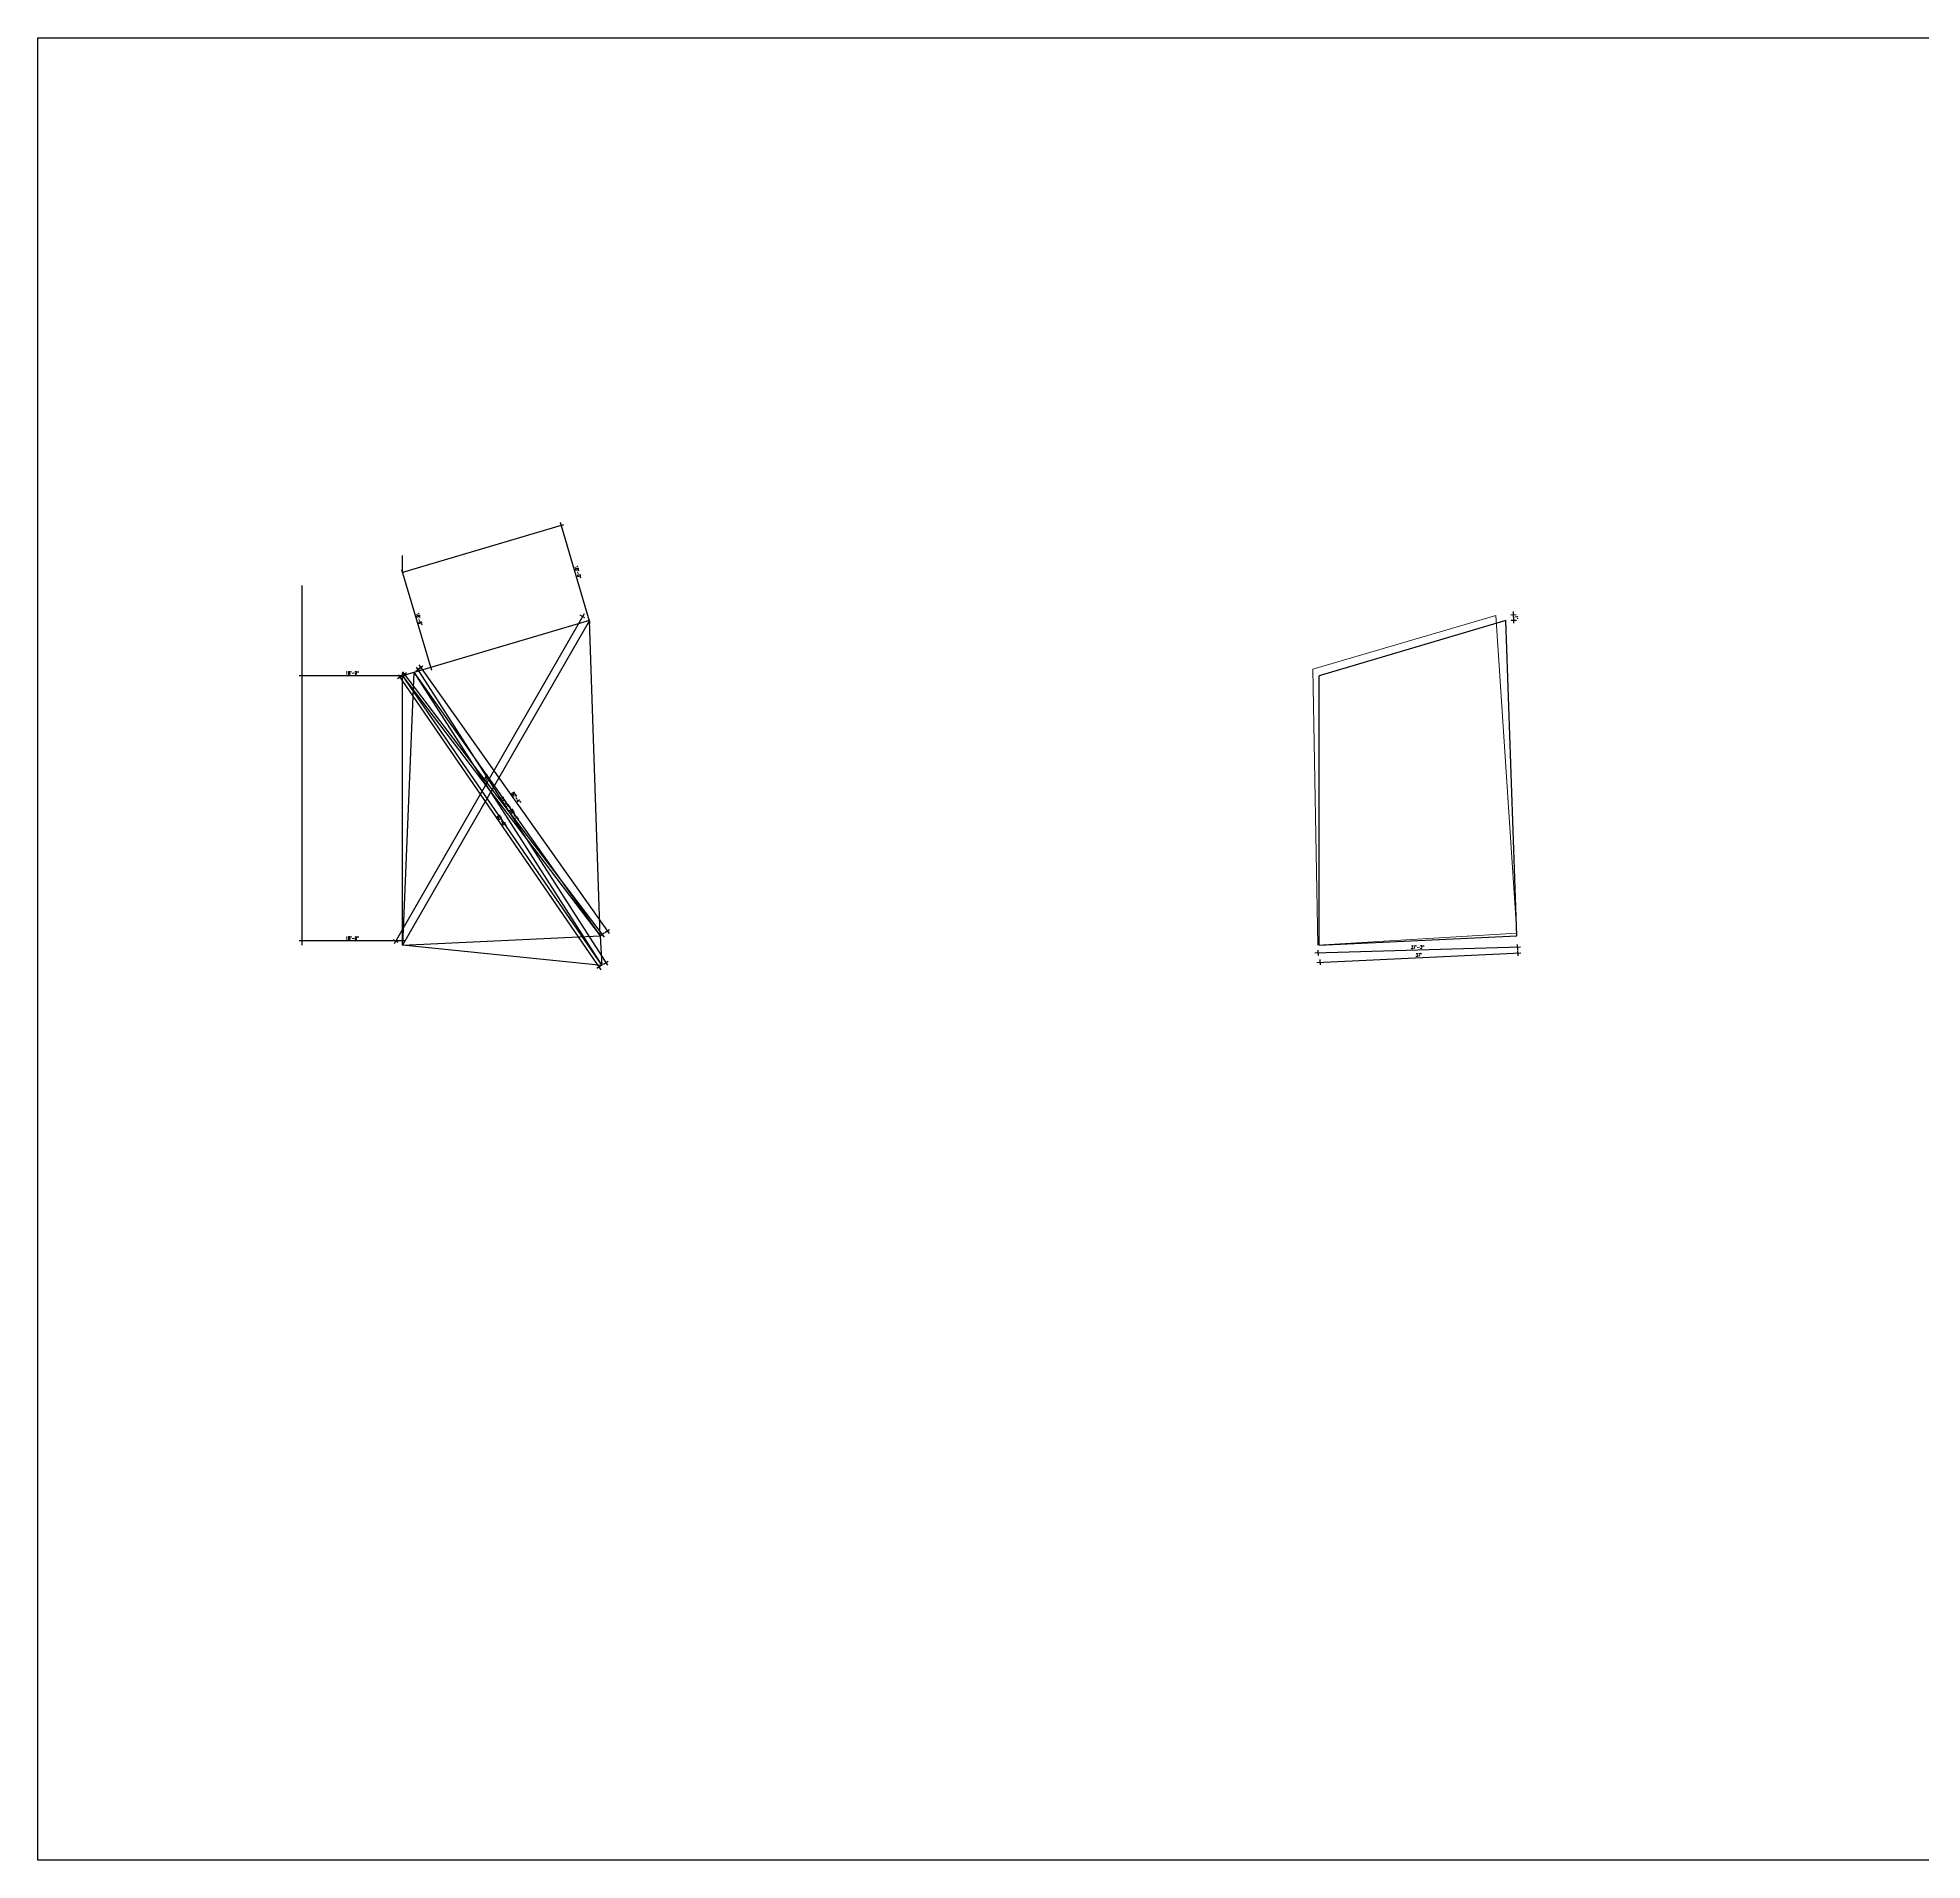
# Model space of a CAD drawing. Header units: inches. Extents: x -9985691 to 3643, y -3270716 to 4788.
# Drawn here: x -4993709 to -4989483, y -3263648 to -3259561 of the extents above; entities that cross this region are included whole.
import ezdxf

# ---------------------------------------------------------------- set-up
doc = ezdxf.new("R2010")
doc.units = ezdxf.units.IN
doc.header["$LTSCALE"] = 2
doc.header["$MEASUREMENT"] = 0
doc.header["$PDMODE"] = 34
doc.layers.get('0').update_dxf_attribs({"linetype": 'CONTINUOUS'})
doc.layers.get('DEFPOINTS').update_dxf_attribs({"color": 141, "linetype": 'CONTINUOUS'})
doc.layers.add('window', color=4, linetype='CONTINUOUS', lineweight=13)
doc.styles.add('ROMANS', font='Romans.shx', dxfattribs={"width": 0.8})
doc.dimstyles.new('8 SCALE', dxfattribs={"dimscale": 0, "dimtxt": 7, "dimasz": 6, "dimexe": 6, "dimexo": 2, "dimgap": 2, "dimtad": 1, "dimdec": 0, "dimzin": 0, "dimdsep": 46, "dimlunit": 4, "dimtxsty": 'ROMANS', "dimblk": 'DOTSMALL', "dimcen": 0, "dimdle": 7, "dimclrd": 8, "dimclre": 8, "dimclrt": 3, "dimadec": 0, "dimazin": 0, "dimtfac": 1, "dimtdec": 0, "dimtofl": 0, "dimtmove": 2, "dimatfit": 3, "dimfxl": 6, "dimfxlon": 1, "dimtolj": 1, "dimtzin": 0, "dimarcsym": 0})

# ---------------------------------------------------------------- blocks, each defined once
blk = doc.blocks.new('_DOTSMALL')
at = {"color": 0, "linetype": 'ByBlock', "const_width": 0.5}
blk.add_lwpolyline([(-0.0625, 0, 1), (0.0625, 0, 1)], format="xyb", close=True, dxfattribs=at)
blk = doc.blocks.new('*D444')
at = {"color": 8, "lineweight": -2, "ltscale": 0.5, "transparency": 16777216}
for p, q in [((-4992855.4, -3260976.5), (-4992845.6, -3260969.6)), ((-4992854.6, -3260967.3), (-4992428.2, -3261569.8)), ((-4992437.2, -3261567.5), (-4992427.4, -3261560.6))]:
    blk.add_line(p, q, dxfattribs=at)
at = {"layer": 'DEFPOINTS', "color": 0, "ltscale": 0.5, "transparency": 16777216}
for p in [(-4992866.1, -3260984), (-4992447.8, -3261575), (-4992432.3, -3261564.1)]:
    blk.add_point(p, dxfattribs=at)
at = {"color": 8, "lineweight": -2, "ltscale": 0.5, "transparency": 16777216, "xscale": 6, "yscale": 6, "zscale": 6}
for p, rotation in [((-4992850.5, -3260973), 125.2861625168932), ((-4992432.3, -3261564.1), 305.2861625168932)]:
    blk.add_blockref('_DOTSMALL', p, dxfattribs=dict(at, rotation=rotation))
at = {"color": 3, "ltscale": 0.5, "transparency": 16777216, "insert": (-4992636.4, -3261265), "char_height": 7, "attachment_point": 5, "rotation": 305.2862, "style": 'ROMANS'}
blk.add_mtext('\\A1;60\'-4"', dxfattribs=at)
blk = doc.blocks.new('*D445')
at = {"color": 8, "lineweight": -2, "ltscale": 0.5, "transparency": 16777216}
for p, q in [((-4992861.7, -3260981.2), (-4992851.6, -3260974.8)), ((-4992860.5, -3260972.1), (-4992431.5, -3261640.9)), ((-4992440.3, -3261638.2), (-4992430.2, -3261631.7))]:
    blk.add_line(p, q, dxfattribs=at)
at = {"layer": 'DEFPOINTS', "color": 0, "ltscale": 0.5, "transparency": 16777216}
for p in [(-4992866.1, -3260984), (-4992444.6, -3261641), (-4992435.3, -3261635)]:
    blk.add_point(p, dxfattribs=at)
at = {"color": 8, "lineweight": -2, "ltscale": 0.5, "transparency": 16777216, "xscale": 6, "yscale": 6, "zscale": 6}
for p, rotation in [((-4992856.7, -3260978), 122.6791792936752), ((-4992435.3, -3261635), 302.6791792936752)]:
    blk.add_blockref('_DOTSMALL', p, dxfattribs=dict(at, rotation=rotation))
at = {"color": 3, "ltscale": 0.5, "transparency": 16777216, "insert": (-4992640.8, -3261303.2), "char_height": 7, "attachment_point": 5, "rotation": 302.6792, "style": 'ROMANS'}
blk.add_mtext('\\A1;65\'-1"', dxfattribs=at)
blk = doc.blocks.new('*D446')
at = {"color": 8, "lineweight": -2, "ltscale": 0.5, "transparency": 16777216}
for p, q in [((-4992893, -3260992.6), (-4992902.1, -3260998.9)), ((-4992901.2, -3260989.8), (-4992446.5, -3261650.8)), ((-4992446.3, -3261642.1), (-4992455.5, -3261648.4))]:
    blk.add_line(p, q, dxfattribs=at)
at = {"layer": 'DEFPOINTS', "color": 0, "ltscale": 0.5, "transparency": 16777216}
for p in [(-4992891.3, -3260991.5), (-4992444.6, -3261641), (-4992450.5, -3261645)]:
    blk.add_point(p, dxfattribs=at)
at = {"color": 8, "lineweight": -2, "ltscale": 0.5, "transparency": 16777216, "xscale": 6, "yscale": 6, "zscale": 6}
for p, rotation in [((-4992897.2, -3260995.5), 124.5188354522615), ((-4992450.5, -3261645), 304.5188354522615)]:
    blk.add_blockref('_DOTSMALL', p, dxfattribs=dict(at, rotation=rotation))
at = {"color": 3, "ltscale": 0.5, "transparency": 16777216, "insert": (-4992668.8, -3261316.8), "char_height": 7, "attachment_point": 5, "rotation": 304.5188, "style": 'ROMANS'}
blk.add_mtext('\\A1;65\'-8"', dxfattribs=at)
blk = doc.blocks.new('*D447')
at = {"color": 8, "lineweight": -2, "ltscale": 0.5, "transparency": 16777216}
for p, q in [((-4992891.4, -3260982.8), (-4992439.4, -3261577.5)), ((-4992889.7, -3260990.3), (-4992882.4, -3260984.7)), ((-4992446.2, -3261573.8), (-4992438.9, -3261568.3))]:
    blk.add_line(p, q, dxfattribs=at)
at = {"layer": 'DEFPOINTS', "color": 0, "ltscale": 0.5, "transparency": 16777216}
for p in [(-4992891.3, -3260991.5), (-4992447.8, -3261575), (-4992443.6, -3261571.9)]:
    blk.add_point(p, dxfattribs=at)
at = {"color": 8, "lineweight": -2, "ltscale": 0.5, "transparency": 16777216, "xscale": 6, "yscale": 6, "zscale": 6}
for p, rotation in [((-4992887.2, -3260988.3), 127.2364378178226), ((-4992443.6, -3261571.9), 307.2364378178227)]:
    blk.add_blockref('_DOTSMALL', p, dxfattribs=dict(at, rotation=rotation))
at = {"color": 3, "ltscale": 0.5, "transparency": 16777216, "insert": (-4992660.5, -3261276.4), "char_height": 7, "attachment_point": 5, "rotation": 307.2364, "style": 'ROMANS'}
blk.add_mtext('\\A1;61\'-1"', dxfattribs=at)
blk = doc.blocks.new('*D484')
at = {"color": 8, "lineweight": -2, "ltscale": 0.5, "transparency": 16777216}
for p, q in [((-4992483.9, -3260852.7), (-4992909.9, -3261592.9)), ((-4992482.2, -3260861.8), (-4992492.6, -3260855.8)), ((-4992901.2, -3261589.8), (-4992911.6, -3261583.8))]:
    blk.add_line(p, q, dxfattribs=at)
at = {"layer": 'DEFPOINTS', "color": 0, "ltscale": 0.5, "transparency": 16777216}
for p in [(-4992472.3, -3260867.5), (-4992906.4, -3261586.8), (-4992891.3, -3261595.5)]:
    blk.add_point(p, dxfattribs=at)
at = {"color": 8, "lineweight": -2, "ltscale": 0.5, "transparency": 16777216, "xscale": 6, "yscale": 6, "zscale": 6}
for p, rotation in [((-4992487.4, -3260858.8), 60.07616839993868), ((-4992906.4, -3261586.8), 240.0761683999387)]:
    blk.add_blockref('_DOTSMALL', p, dxfattribs=dict(at, rotation=rotation))
at = {"color": 3, "ltscale": 0.5, "transparency": 16777216, "insert": (-4992702.3, -3261219.7), "char_height": 7, "attachment_point": 5, "rotation": 60.0762, "style": 'ROMANS'}
blk.add_mtext("\\A1;70'", dxfattribs=at)
blk = doc.blocks.new('*D497')
at = {"color": 8, "lineweight": -2, "ltscale": 0.5, "transparency": 16777216}
for p, q in [((-4990845.5, -3261612.8), (-4990384.7, -3261599.8)), ((-4990391.9, -3261594), (-4990391.5, -3261606)), ((-4990838.7, -3261606.7), (-4990838.4, -3261618.6))]:
    blk.add_line(p, q, dxfattribs=at)
at = {"layer": 'DEFPOINTS', "color": 0, "ltscale": 0.5, "transparency": 16777216}
for p in [(-4990839.1, -3261593.7), (-4990392.3, -3261581), (-4990391.7, -3261600)]:
    blk.add_point(p, dxfattribs=at)
at = {"color": 8, "lineweight": -2, "ltscale": 0.5, "transparency": 16777216, "xscale": 6, "yscale": 6, "zscale": 6}
for p, rotation in [((-4990391.7, -3261600), 1.623317097574125), ((-4990838.5, -3261612.7), 181.6233170975741)]:
    blk.add_blockref('_DOTSMALL', p, dxfattribs=dict(at, rotation=rotation))
at = {"color": 3, "ltscale": 0.5, "transparency": 16777216, "insert": (-4990615.3, -3261600.2), "char_height": 7, "attachment_point": 5, "rotation": 1.6233, "style": 'ROMANS'}
blk.add_mtext('\\A1;37\'-3"', dxfattribs=at)
blk = doc.blocks.new('*D498')
at = {"color": 8, "lineweight": -2, "ltscale": 0.5, "transparency": 16777216}
for p, q in [((-4990841.2, -3261634.3), (-4990383.7, -3261613.3)), ((-4990834.5, -3261628), (-4990833.9, -3261640)), ((-4990391, -3261607.6), (-4990390.4, -3261619.6))]:
    blk.add_line(p, q, dxfattribs=at)
at = {"layer": 'DEFPOINTS', "color": 0, "ltscale": 0.5, "transparency": 16777216}
for p in [(-4990836, -3261595.5), (-4990392.5, -3261575), (-4990390.7, -3261613.6)]:
    blk.add_point(p, dxfattribs=at)
at = {"color": 8, "lineweight": -2, "ltscale": 0.5, "transparency": 16777216, "xscale": 6, "yscale": 6, "zscale": 6}
for p, rotation in [((-4990834.2, -3261634), 182.6389846796584), ((-4990390.7, -3261613.6), 2.638984679658408)]:
    blk.add_blockref('_DOTSMALL', p, dxfattribs=dict(at, rotation=rotation))
at = {"color": 3, "ltscale": 0.5, "transparency": 16777216, "insert": (-4990612.7, -3261617.6), "char_height": 7, "attachment_point": 5, "rotation": 2.639, "style": 'ROMANS'}
blk.add_mtext("\\A1;37'", dxfattribs=at)
blk = doc.blocks.new('*D499')
at = {"color": 8, "lineweight": -2, "ltscale": 0.5, "transparency": 16777216}
for p, q in [((-4990405.9, -3260855.1), (-4990393.9, -3260854.7)), ((-4990405.5, -3260867.1), (-4990393.5, -3260866.7)), ((-4990399.3, -3260873.9), (-4990400.2, -3260847.9))]:
    blk.add_line(p, q, dxfattribs=at)
at = {"layer": 'DEFPOINTS', "color": 0, "ltscale": 0.5, "transparency": 16777216}
for p in [(-4990417.4, -3260855.5), (-4990417, -3260867.5), (-4990399.9, -3260854.9)]:
    blk.add_point(p, dxfattribs=at)
at = {"color": 8, "lineweight": -2, "ltscale": 0.5, "transparency": 16777216, "xscale": 6, "yscale": 6, "zscale": 6}
for p, rotation in [((-4990399.9, -3260854.9), 91.98281161109333), ((-4990399.5, -3260866.9), 271.9828116110933)]:
    blk.add_blockref('_DOTSMALL', p, dxfattribs=dict(at, rotation=rotation))
at = {"color": 3, "ltscale": 0.5, "transparency": 16777216, "insert": (-4990393.6, -3260860.7), "char_height": 7, "attachment_point": 5, "rotation": 271.9828, "style": 'ROMANS'}
blk.add_mtext("\\A1;1'", dxfattribs=at)
blk = doc.blocks.new('*D566')
at = {"color": 8, "lineweight": -2, "ltscale": 0.5, "transparency": 16777216}
for p, q in [((-4992884.3, -3261586.3), (-4993123.3, -3261586.3)), ((-4993116.3, -3261592.3), (-4993116.3, -3261580.3)), ((-4992891.3, -3261592.3), (-4992891.3, -3261580.3))]:
    blk.add_line(p, q, dxfattribs=at)
at = {"layer": 'DEFPOINTS', "color": 0, "ltscale": 0.5, "transparency": 16777216}
for p in [(-4993116.3, -3261586.3), (-4993116.3, -3261595.5), (-4992891.3, -3261595.5)]:
    blk.add_point(p, dxfattribs=at)
at = {"color": 8, "lineweight": -2, "ltscale": 0.5, "transparency": 16777216, "xscale": 6, "yscale": 6, "zscale": 6, "rotation": 180}
blk.add_blockref('_DOTSMALL', (-4993116.3, -3261586.3), dxfattribs=at)
at = {"color": 8, "lineweight": -2, "ltscale": 0.5, "transparency": 16777216, "xscale": 6, "yscale": 6, "zscale": 6}
blk.add_blockref('_DOTSMALL', (-4992891.3, -3261586.3), dxfattribs=at)
at = {"color": 3, "ltscale": 0.5, "transparency": 16777216, "insert": (-4993003.8, -3261580.1), "char_height": 7, "attachment_point": 5, "style": 'ROMANS'}
blk.add_mtext('\\A1;18\'-9"', dxfattribs=at)
blk = doc.blocks.new('*D567')
at = {"color": 8, "lineweight": -2, "ltscale": 0.5, "transparency": 16777216}
for p, q in [((-4992884.3, -3260991.5), (-4993123.3, -3260991.5)), ((-4993116.3, -3260991.5), (-4993116.3, -3260985.5)), ((-4992891.3, -3260991.5), (-4992891.3, -3260985.5))]:
    blk.add_line(p, q, dxfattribs=at)
at = {"layer": 'DEFPOINTS', "color": 0, "ltscale": 0.5, "transparency": 16777216}
for p in [(-4993116.3, -3260991.5), (-4993116.3, -3260991.5), (-4992891.3, -3260991.5)]:
    blk.add_point(p, dxfattribs=at)
at = {"color": 8, "lineweight": -2, "ltscale": 0.5, "transparency": 16777216, "xscale": 6, "yscale": 6, "zscale": 6, "rotation": 180}
blk.add_blockref('_DOTSMALL', (-4993116.3, -3260991.5), dxfattribs=at)
at = {"color": 8, "lineweight": -2, "ltscale": 0.5, "transparency": 16777216, "xscale": 6, "yscale": 6, "zscale": 6}
blk.add_blockref('_DOTSMALL', (-4992891.3, -3260991.5), dxfattribs=at)
at = {"color": 3, "ltscale": 0.5, "transparency": 16777216, "insert": (-4993003.8, -3260985.3), "char_height": 7, "attachment_point": 5, "style": 'ROMANS'}
blk.add_mtext('\\A1;18\'-9"', dxfattribs=at)
blk = doc.blocks.new('*D568')
at = {"color": 8, "lineweight": -2, "ltscale": 0.5, "transparency": 16777216}
for p, q in [((-4992893.3, -3260753.3), (-4992826.3, -3260979.5)), ((-4992891.3, -3260760), (-4992885.6, -3260758.3)), ((-4992828.3, -3260972.8), (-4992822.6, -3260971.1))]:
    blk.add_line(p, q, dxfattribs=at)
at = {"layer": 'DEFPOINTS', "color": 0, "ltscale": 0.5, "transparency": 16777216}
for p in [(-4992891.3, -3260760), (-4992828.3, -3260972.8), (-4992828.3, -3260972.8)]:
    blk.add_point(p, dxfattribs=at)
at = {"color": 8, "lineweight": -2, "ltscale": 0.5, "transparency": 16777216, "xscale": 6, "yscale": 6, "zscale": 6}
for p, rotation in [((-4992891.3, -3260760), 106.4869188263825), ((-4992828.3, -3260972.8), 286.4869188263826)]:
    blk.add_blockref('_DOTSMALL', p, dxfattribs=dict(at, rotation=rotation))
at = {"color": 3, "ltscale": 0.5, "transparency": 16777216, "insert": (-4992853.9, -3260864.7), "char_height": 7, "attachment_point": 5, "rotation": 286.4869, "style": 'ROMANS'}
blk.add_mtext('\\A1;18\'-6"', dxfattribs=at)
blk = doc.blocks.new('*D569')
at = {"color": 8, "lineweight": -2, "ltscale": 0.5, "transparency": 16777216}
for p, q in [((-4992470.3, -3260874.2), (-4992537.3, -3260647.9)), ((-4992535.3, -3260654.6), (-4992529.5, -3260652.9)), ((-4992472.3, -3260867.5), (-4992478, -3260869.2))]:
    blk.add_line(p, q, dxfattribs=at)
at = {"layer": 'DEFPOINTS', "color": 0, "ltscale": 0.5, "transparency": 16777216}
for p in [(-4992535.3, -3260654.6), (-4992535.3, -3260654.6), (-4992472.3, -3260867.5)]:
    blk.add_point(p, dxfattribs=at)
at = {"color": 8, "lineweight": -2, "ltscale": 0.5, "transparency": 16777216, "xscale": 6, "yscale": 6, "zscale": 6}
for p, rotation in [((-4992535.3, -3260654.6), 106.4869188263144), ((-4992472.3, -3260867.5), 286.4869188263144)]:
    blk.add_blockref('_DOTSMALL', p, dxfattribs=dict(at, rotation=rotation))
at = {"color": 3, "ltscale": 0.5, "transparency": 16777216, "insert": (-4992497.9, -3260759.3), "char_height": 7, "attachment_point": 5, "rotation": 286.4869, "style": 'ROMANS'}
blk.add_mtext('\\A1;18\'-6"', dxfattribs=at)

msp = doc.modelspace()

# ---------------------------------------------------------------- linework, layer by layer
at = {"ltscale": 0.5}
for p, q in [((-4992535.3, -3260654.6), (-4992891.3, -3260760)), ((-4992891.3, -3260760), (-4992891.3, -3260722.4)), ((-4993116.3, -3261595.5), (-4993116.3, -3260789)), ((-4992472.3, -3260867.5), (-4992891.3, -3260991.5)), ((-4992472.3, -3260867.5), (-4992891.3, -3261595.5)), ((-4992447.8, -3261575), (-4992472.3, -3260867.5)), ((-4990417, -3260867.5), (-4990836, -3260991.5)), ((-4990392.5, -3261575), (-4990417, -3260867.5)), ((-4992866.1, -3260984), (-4992891.3, -3261595.5)), ((-4992891.3, -3261595.5), (-4992891.3, -3260991.5)), ((-4992891.3, -3260991.5), (-4992447.8, -3261575)), ((-4992891.3, -3260991.5), (-4992444.6, -3261641)), ((-4992866.1, -3260984), (-4992447.8, -3261575)), ((-4992866.1, -3260984), (-4992444.6, -3261641)), ((-4990836, -3261595.5), (-4990836, -3260991.5)), ((-4992891.3, -3261595.5), (-4992447.8, -3261575)), ((-4992444.6, -3261641), (-4992891.3, -3261595.5)), ((-4992447.8, -3261575), (-4992444.6, -3261641)), ((-4990836, -3261595.5), (-4990392.5, -3261575))]:
    msp.add_line(p, q, dxfattribs=at)
msp.add_lwpolyline([(-4993709.2, -3259561), (-4984848.3, -3259561), (-4984848.3, -3263647.7), (-4993709.2, -3263647.7)], close=True, dxfattribs=at)
at = {"layer": 'window'}
msp.add_lwpolyline([(-4990439.6, -3260856.6), (-4990850.4, -3260976.8), (-4990838.9, -3261595.7), (-4990392.7, -3261569)], close=True, dxfattribs=at)

# ---------------------------------------------------------------- dimensions: what is measured, and where the dimension line sits
at = {"ltscale": 0.5}
for p1, p2, distance, picture, middle in [((-4992472.3, -3260867.5), (-4992535.3, -3260654.6), 0, '*D569', (-4992497.9, -3260759.3)), ((-4992891.3, -3260760), (-4992828.3, -3260972.8), 0, '*D568', (-4992853.9, -3260864.7)), ((-4992472.3, -3260867.5), (-4992891.3, -3261595.5), -17.4, '*D484', (-4992702.3, -3261219.7)), ((-4990417, -3260867.5), (-4990417.4, -3260855.5), -17.5, '*D499', (-4990393.6, -3260860.7)), ((-4992891.3, -3260991.5), (-4992444.6, -3261641), -7.1, '*D446', (-4992668.8, -3261316.8)), ((-4992891.3, -3260991.5), (-4992447.8, -3261575), 5.2, '*D447', (-4992660.5, -3261276.4)), ((-4992866.1, -3260984), (-4992447.8, -3261575), 19, '*D444', (-4992636.4, -3261265)), ((-4992866.1, -3260984), (-4992444.6, -3261641), 11.1, '*D445', (-4992640.8, -3261303.2)), ((-4990839.1, -3261593.7), (-4990392.3, -3261581), -19, '*D497', (-4990615.3, -3261600.2)), ((-4990836, -3261595.5), (-4990392.5, -3261575), -38.6, '*D498', (-4990612.7, -3261617.6))]:
    dim = msp.add_aligned_dim(p1=p1, p2=p2, distance=distance, dimstyle='8 SCALE', override={"dimscale": 1}, dxfattribs=at)
    dim.commit()
    dim.dimension.update_dxf_attribs({"geometry": picture, "text_midpoint": middle})
for base, p1, p2, picture, middle in [((-4993116.3, -3260991.5), (-4992891.3, -3260991.5), (-4993116.3, -3260991.5), '*D567', (-4993003.8, -3260985.3)), ((-4993116.3, -3261586.3), (-4992891.3, -3261595.5), (-4993116.3, -3261595.5), '*D566', (-4993003.8, -3261580.1))]:
    dim = msp.add_linear_dim(base=base, p1=p1, p2=p2, dimstyle='8 SCALE', override={"dimscale": 1}, dxfattribs=at)
    dim.commit()
    dim.dimension.update_dxf_attribs({"geometry": picture, "text_midpoint": middle})

doc.saveas('drawing.dxf')
